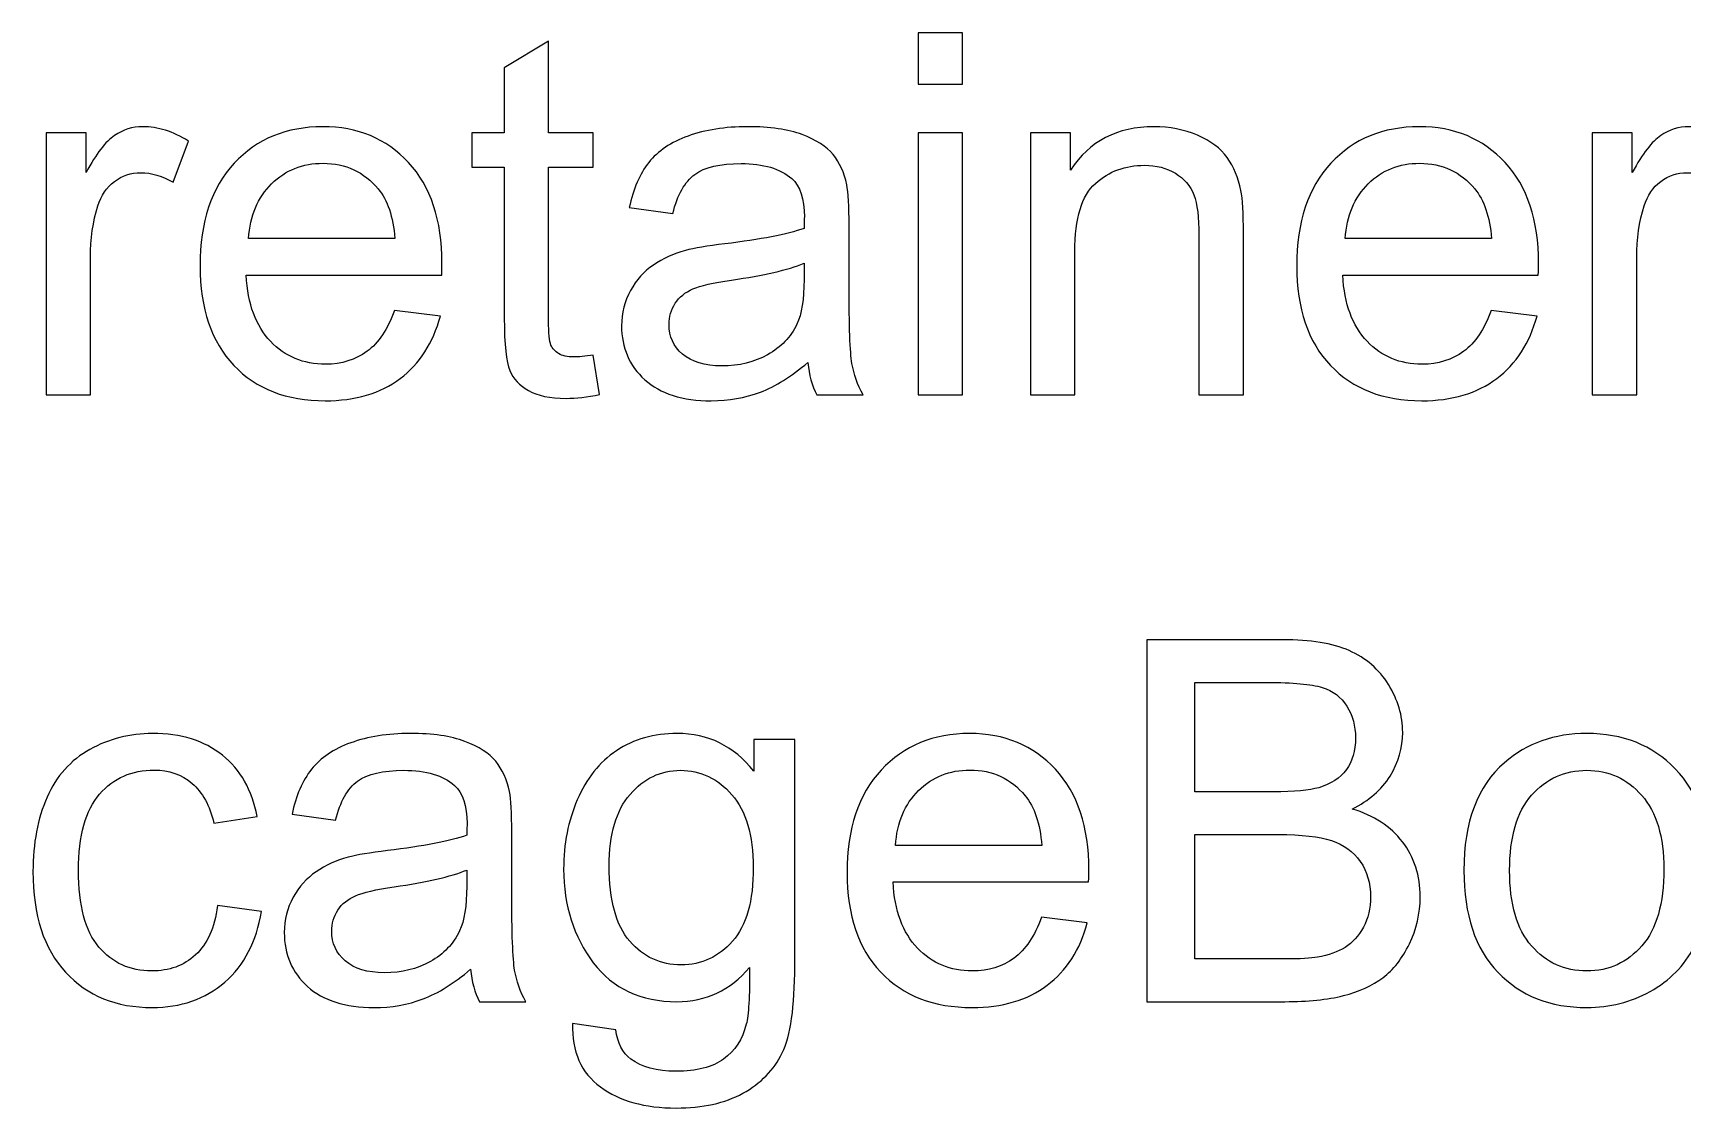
# Model space of a CAD drawing. Header units: centimetres. Extents: x -233 to -82, y 123 to 153.
# Drawn here: x -169.543 to -168.393, y 146.522 to 147.272 of the extents above; entities that cross this region are included whole.
import ezdxf

# ---------------------------------------------------------------- set-up
doc = ezdxf.new("R2010")
doc.units = ezdxf.units.CM
doc.header["$MEASUREMENT"] = 0
doc.layers.add('layer 1', color=7, linetype='Continuous')

msp = doc.modelspace()

# ---------------------------------------------------------------- linework, layer by layer
at = {"layer": 'layer 1'}
for points, knots in [([(-168.9258, 147.23618), (-168.9258, 147.23618), (-168.9258, 147.27178), (-168.9258, 147.27178), (-168.9258, 147.27178), (-168.9258, 147.27178), (-168.8948, 147.27178), (-168.8948, 147.27178), (-168.8948, 147.27178), (-168.8948, 147.27178), (-168.8948, 147.23618), (-168.8948, 147.23618), (-168.8948, 147.23618), (-168.8948, 147.23618), (-168.9258, 147.23618), (-168.9258, 147.23618)], [0, 0, 0, 0, 0.2, 0.2, 0.2, 0.2, 0.4, 0.4, 0.4, 0.4, 0.6, 0.6, 0.6, 0.6, 1, 1, 1, 1]), ([(-169.1524, 147.04698), (-169.1524, 147.04698), (-169.148, 147.01958), (-169.148, 147.01958), (-169.148, 147.01958), (-169.1567, 147.01778), (-169.1645, 147.01688), (-169.1714, 147.01688), (-169.1714, 147.01688), (-169.1827, 147.01688), (-169.1914, 147.01868), (-169.1976, 147.02228), (-169.1976, 147.02228), (-169.2038, 147.02578), (-169.2082, 147.03048), (-169.2107, 147.03628), (-169.2107, 147.03628), (-169.2132, 147.04208), (-169.2145, 147.05428), (-169.2145, 147.07288), (-169.2145, 147.07288), (-169.2145, 147.07288), (-169.2145, 147.17808), (-169.2145, 147.17808), (-169.2145, 147.17808), (-169.2145, 147.17808), (-169.2372, 147.17808), (-169.2372, 147.17808), (-169.2372, 147.17808), (-169.2372, 147.17808), (-169.2372, 147.20218), (-169.2372, 147.20218), (-169.2372, 147.20218), (-169.2372, 147.20218), (-169.2145, 147.20218), (-169.2145, 147.20218), (-169.2145, 147.20218), (-169.2145, 147.20218), (-169.2145, 147.24748), (-169.2145, 147.24748), (-169.2145, 147.24748), (-169.2145, 147.24748), (-169.1836, 147.26608), (-169.1836, 147.26608), (-169.1836, 147.26608), (-169.1836, 147.26608), (-169.1836, 147.20218), (-169.1836, 147.20218), (-169.1836, 147.20218), (-169.1836, 147.20218), (-169.1524, 147.20218), (-169.1524, 147.20218), (-169.1524, 147.20218), (-169.1524, 147.20218), (-169.1524, 147.17808), (-169.1524, 147.17808), (-169.1524, 147.17808), (-169.1524, 147.17808), (-169.1836, 147.17808), (-169.1836, 147.17808), (-169.1836, 147.17808), (-169.1836, 147.17808), (-169.1836, 147.07108), (-169.1836, 147.07108), (-169.1836, 147.07108), (-169.1836, 147.06228), (-169.1831, 147.05658), (-169.182, 147.05408), (-169.182, 147.05408), (-169.1809, 147.05158), (-169.1791, 147.04958), (-169.1766, 147.04808), (-169.1766, 147.04808), (-169.1741, 147.04658), (-169.1706, 147.04578), (-169.1661, 147.04578), (-169.1661, 147.04578), (-169.1626, 147.04578), (-169.1581, 147.04618), (-169.1524, 147.04698)], [0, 0, 0, 0, 0.047619, 0.047619, 0.047619, 0.047619, 0.0952381, 0.0952381, 0.0952381, 0.0952381, 0.1428571, 0.1428571, 0.1428571, 0.1428571, 0.1904762, 0.1904762, 0.1904762, 0.1904762, 0.2380952, 0.2380952, 0.2380952, 0.2380952, 0.2857143, 0.2857143, 0.2857143, 0.2857143, 0.3333333, 0.3333333, 0.3333333, 0.3333333, 0.3809524, 0.3809524, 0.3809524, 0.3809524, 0.4285714, 0.4285714, 0.4285714, 0.4285714, 0.4761905, 0.4761905, 0.4761905, 0.4761905, 0.5238095, 0.5238095, 0.5238095, 0.5238095, 0.5714286, 0.5714286, 0.5714286, 0.5714286, 0.6190476, 0.6190476, 0.6190476, 0.6190476, 0.6666667, 0.6666667, 0.6666667, 0.6666667, 0.7142857, 0.7142857, 0.7142857, 0.7142857, 0.7619048, 0.7619048, 0.7619048, 0.7619048, 0.8095238, 0.8095238, 0.8095238, 0.8095238, 0.8571429, 0.8571429, 0.8571429, 0.8571429, 0.9047619, 0.9047619, 0.9047619, 0.9047619, 1, 1, 1, 1]), ([(-169.5342, 147.01928), (-169.5342, 147.01928), (-169.5342, 147.20218), (-169.5342, 147.20218), (-169.5342, 147.20218), (-169.5342, 147.20218), (-169.5063, 147.20218), (-169.5063, 147.20218), (-169.5063, 147.20218), (-169.5063, 147.20218), (-169.5063, 147.17448), (-169.5063, 147.17448), (-169.5063, 147.17448), (-169.4992, 147.18748), (-169.4926, 147.19608), (-169.4865, 147.20018), (-169.4865, 147.20018), (-169.4805, 147.20428), (-169.4739, 147.20638), (-169.4667, 147.20638), (-169.4667, 147.20638), (-169.4562, 147.20638), (-169.4456, 147.20308), (-169.4348, 147.19638), (-169.4348, 147.19638), (-169.4348, 147.19638), (-169.4455, 147.16758), (-169.4455, 147.16758), (-169.4455, 147.16758), (-169.453, 147.17208), (-169.4606, 147.17428), (-169.4682, 147.17428), (-169.4682, 147.17428), (-169.475, 147.17428), (-169.4811, 147.17228), (-169.4865, 147.16818), (-169.4865, 147.16818), (-169.4919, 147.16408), (-169.4957, 147.15848), (-169.498, 147.15118), (-169.498, 147.15118), (-169.5015, 147.14018), (-169.5032, 147.12818), (-169.5032, 147.11508), (-169.5032, 147.11508), (-169.5032, 147.11508), (-169.5032, 147.01928), (-169.5032, 147.01928), (-169.5032, 147.01928), (-169.5032, 147.01928), (-169.5342, 147.01928), (-169.5342, 147.01928)], [0, 0, 0, 0, 0.0714286, 0.0714286, 0.0714286, 0.0714286, 0.1428571, 0.1428571, 0.1428571, 0.1428571, 0.2142857, 0.2142857, 0.2142857, 0.2142857, 0.2857143, 0.2857143, 0.2857143, 0.2857143, 0.3571429, 0.3571429, 0.3571429, 0.3571429, 0.4285714, 0.4285714, 0.4285714, 0.4285714, 0.5, 0.5, 0.5, 0.5, 0.5714286, 0.5714286, 0.5714286, 0.5714286, 0.6428571, 0.6428571, 0.6428571, 0.6428571, 0.7142857, 0.7142857, 0.7142857, 0.7142857, 0.7857143, 0.7857143, 0.7857143, 0.7857143, 0.8571429, 0.8571429, 0.8571429, 0.8571429, 1, 1, 1, 1]), ([(-169.2911, 147.07818), (-169.2911, 147.07818), (-169.2591, 147.07418), (-169.2591, 147.07418), (-169.2591, 147.07418), (-169.2642, 147.05548), (-169.2735, 147.04098), (-169.2872, 147.03068), (-169.2872, 147.03068), (-169.3009, 147.02038), (-169.3183, 147.01518), (-169.3395, 147.01518), (-169.3395, 147.01518), (-169.3663, 147.01518), (-169.3875, 147.02338), (-169.4032, 147.03988), (-169.4032, 147.03988), (-169.4189, 147.05638), (-169.4267, 147.07948), (-169.4267, 147.10918), (-169.4267, 147.10918), (-169.4267, 147.13998), (-169.4188, 147.16388), (-169.4029, 147.18088), (-169.4029, 147.18088), (-169.387, 147.19788), (-169.3665, 147.20638), (-169.3412, 147.20638), (-169.3412, 147.20638), (-169.3168, 147.20638), (-169.2968, 147.19808), (-169.2813, 147.18138), (-169.2813, 147.18138), (-169.2658, 147.16468), (-169.258, 147.14128), (-169.258, 147.11108), (-169.258, 147.11108), (-169.258, 147.10928), (-169.2581, 147.10648), (-169.2582, 147.10278), (-169.2582, 147.10278), (-169.2582, 147.10278), (-169.3946, 147.10278), (-169.3946, 147.10278), (-169.3946, 147.10278), (-169.3935, 147.08268), (-169.3878, 147.06738), (-169.3776, 147.05668), (-169.3776, 147.05668), (-169.3674, 147.04598), (-169.3546, 147.04068), (-169.3393, 147.04068), (-169.3393, 147.04068), (-169.328, 147.04068), (-169.3183, 147.04368), (-169.3102, 147.04968), (-169.3102, 147.04968), (-169.3022, 147.05558), (-169.2958, 147.06508), (-169.2911, 147.07818)], [0, 0, 0, 0, 0.0625, 0.0625, 0.0625, 0.0625, 0.125, 0.125, 0.125, 0.125, 0.1875, 0.1875, 0.1875, 0.1875, 0.25, 0.25, 0.25, 0.25, 0.3125, 0.3125, 0.3125, 0.3125, 0.375, 0.375, 0.375, 0.375, 0.4375, 0.4375, 0.4375, 0.4375, 0.5, 0.5, 0.5, 0.5, 0.5625, 0.5625, 0.5625, 0.5625, 0.625, 0.625, 0.625, 0.625, 0.6875, 0.6875, 0.6875, 0.6875, 0.75, 0.75, 0.75, 0.75, 0.8125, 0.8125, 0.8125, 0.8125, 0.875, 0.875, 0.875, 0.875, 1, 1, 1, 1]), ([(-169.0028, 147.04188), (-169.0143, 147.03208), (-169.0253, 147.02518), (-169.0359, 147.02118), (-169.0359, 147.02118), (-169.0466, 147.01718), (-169.058, 147.01518), (-169.0701, 147.01518), (-169.0701, 147.01518), (-169.0902, 147.01518), (-169.1057, 147.02008), (-169.1165, 147.02988), (-169.1165, 147.02988), (-169.1273, 147.03968), (-169.1327, 147.05218), (-169.1327, 147.06748), (-169.1327, 147.06748), (-169.1327, 147.07648), (-169.1306, 147.08468), (-169.1265, 147.09208), (-169.1265, 147.09208), (-169.1224, 147.09948), (-169.1171, 147.10538), (-169.1105, 147.10988), (-169.1105, 147.10988), (-169.1039, 147.11438), (-169.0965, 147.11778), (-169.0882, 147.12008), (-169.0882, 147.12008), (-169.0821, 147.12168), (-169.073, 147.12318), (-169.0607, 147.12468), (-169.0607, 147.12468), (-169.0356, 147.12768), (-169.0172, 147.13128), (-169.0054, 147.13538), (-169.0054, 147.13538), (-169.0053, 147.13968), (-169.0052, 147.14238), (-169.0052, 147.14348), (-169.0052, 147.14348), (-169.0052, 147.15608), (-169.0081, 147.16498), (-169.014, 147.17018), (-169.014, 147.17018), (-169.0219, 147.17718), (-169.0337, 147.18068), (-169.0493, 147.18068), (-169.0493, 147.18068), (-169.0639, 147.18068), (-169.0747, 147.17818), (-169.0816, 147.17308), (-169.0816, 147.17308), (-169.0885, 147.16798), (-169.0937, 147.15888), (-169.097, 147.14588), (-169.097, 147.14588), (-169.097, 147.14588), (-169.1273, 147.14998), (-169.1273, 147.14998), (-169.1273, 147.14998), (-169.1246, 147.16298), (-169.12, 147.17348), (-169.1137, 147.18148), (-169.1137, 147.18148), (-169.1074, 147.18938), (-169.0982, 147.19558), (-169.0863, 147.19988), (-169.0863, 147.19988), (-169.0744, 147.20418), (-169.0605, 147.20638), (-169.0448, 147.20638), (-169.0448, 147.20638), (-169.0292, 147.20638), (-169.0165, 147.20458), (-169.0067, 147.20088), (-169.0067, 147.20088), (-168.997, 147.19718), (-168.9898, 147.19248), (-168.9852, 147.18698), (-168.9852, 147.18698), (-168.9806, 147.18138), (-168.9774, 147.17438), (-168.9756, 147.16588), (-168.9756, 147.16588), (-168.9745, 147.16058), (-168.974, 147.15108), (-168.974, 147.13728), (-168.974, 147.13728), (-168.974, 147.13728), (-168.974, 147.09598), (-168.974, 147.09598), (-168.974, 147.09598), (-168.974, 147.06708), (-168.9733, 147.04888), (-168.972, 147.04128), (-168.972, 147.04128), (-168.9707, 147.03358), (-168.9681, 147.02628), (-168.9642, 147.01928), (-168.9642, 147.01928), (-168.9642, 147.01928), (-168.9966, 147.01928), (-168.9966, 147.01928), (-168.9966, 147.01928), (-168.9998, 147.02568), (-169.0019, 147.03318), (-169.0028, 147.04188)], [0, 0, 0, 0, 0.0357143, 0.0357143, 0.0357143, 0.0357143, 0.0714286, 0.0714286, 0.0714286, 0.0714286, 0.1071429, 0.1071429, 0.1071429, 0.1071429, 0.1428571, 0.1428571, 0.1428571, 0.1428571, 0.1785714, 0.1785714, 0.1785714, 0.1785714, 0.2142857, 0.2142857, 0.2142857, 0.2142857, 0.25, 0.25, 0.25, 0.25, 0.2857143, 0.2857143, 0.2857143, 0.2857143, 0.3214286, 0.3214286, 0.3214286, 0.3214286, 0.3571429, 0.3571429, 0.3571429, 0.3571429, 0.3928571, 0.3928571, 0.3928571, 0.3928571, 0.4285714, 0.4285714, 0.4285714, 0.4285714, 0.4642857, 0.4642857, 0.4642857, 0.4642857, 0.5, 0.5, 0.5, 0.5, 0.5357143, 0.5357143, 0.5357143, 0.5357143, 0.5714286, 0.5714286, 0.5714286, 0.5714286, 0.6071429, 0.6071429, 0.6071429, 0.6071429, 0.6428571, 0.6428571, 0.6428571, 0.6428571, 0.6785714, 0.6785714, 0.6785714, 0.6785714, 0.7142857, 0.7142857, 0.7142857, 0.7142857, 0.75, 0.75, 0.75, 0.75, 0.7857143, 0.7857143, 0.7857143, 0.7857143, 0.8214286, 0.8214286, 0.8214286, 0.8214286, 0.8571429, 0.8571429, 0.8571429, 0.8571429, 0.8928571, 0.8928571, 0.8928571, 0.8928571, 0.9285714, 0.9285714, 0.9285714, 0.9285714, 1, 1, 1, 1]), ([(-168.9258, 147.01928), (-168.9258, 147.01928), (-168.9258, 147.20218), (-168.9258, 147.20218), (-168.9258, 147.20218), (-168.9258, 147.20218), (-168.8948, 147.20218), (-168.8948, 147.20218), (-168.8948, 147.20218), (-168.8948, 147.20218), (-168.8948, 147.01928), (-168.8948, 147.01928), (-168.8948, 147.01928), (-168.8948, 147.01928), (-168.9258, 147.01928), (-168.9258, 147.01928)], [0, 0, 0, 0, 0.2, 0.2, 0.2, 0.2, 0.4, 0.4, 0.4, 0.4, 0.6, 0.6, 0.6, 0.6, 1, 1, 1, 1]), ([(-168.8475, 147.01928), (-168.8475, 147.01928), (-168.8475, 147.20218), (-168.8475, 147.20218), (-168.8475, 147.20218), (-168.8475, 147.20218), (-168.8196, 147.20218), (-168.8196, 147.20218), (-168.8196, 147.20218), (-168.8196, 147.20218), (-168.8196, 147.17618), (-168.8196, 147.17618), (-168.8196, 147.17618), (-168.8062, 147.19628), (-168.7868, 147.20638), (-168.7614, 147.20638), (-168.7614, 147.20638), (-168.7504, 147.20638), (-168.7403, 147.20438), (-168.731, 147.20048), (-168.731, 147.20048), (-168.7217, 147.19648), (-168.7148, 147.19128), (-168.7102, 147.18488), (-168.7102, 147.18488), (-168.7057, 147.17838), (-168.7025, 147.17078), (-168.7006, 147.16188), (-168.7006, 147.16188), (-168.6995, 147.15618), (-168.6989, 147.14608), (-168.6989, 147.13178), (-168.6989, 147.13178), (-168.6989, 147.13178), (-168.6989, 147.01928), (-168.6989, 147.01928), (-168.6989, 147.01928), (-168.6989, 147.01928), (-168.7299, 147.01928), (-168.7299, 147.01928), (-168.7299, 147.01928), (-168.7299, 147.01928), (-168.7299, 147.13058), (-168.7299, 147.13058), (-168.7299, 147.13058), (-168.7299, 147.14318), (-168.7311, 147.15258), (-168.7335, 147.15888), (-168.7335, 147.15888), (-168.7359, 147.16518), (-168.7402, 147.17018), (-168.7463, 147.17388), (-168.7463, 147.17388), (-168.7525, 147.17758), (-168.7597, 147.17948), (-168.768, 147.17948), (-168.768, 147.17948), (-168.7812, 147.17948), (-168.7926, 147.17528), (-168.8021, 147.16688), (-168.8021, 147.16688), (-168.8117, 147.15848), (-168.8165, 147.14258), (-168.8165, 147.11918), (-168.8165, 147.11918), (-168.8165, 147.11918), (-168.8165, 147.01928), (-168.8165, 147.01928), (-168.8165, 147.01928), (-168.8165, 147.01928), (-168.8475, 147.01928), (-168.8475, 147.01928)], [0, 0, 0, 0, 0.0526316, 0.0526316, 0.0526316, 0.0526316, 0.1052632, 0.1052632, 0.1052632, 0.1052632, 0.1578947, 0.1578947, 0.1578947, 0.1578947, 0.2105263, 0.2105263, 0.2105263, 0.2105263, 0.2631579, 0.2631579, 0.2631579, 0.2631579, 0.3157895, 0.3157895, 0.3157895, 0.3157895, 0.3684211, 0.3684211, 0.3684211, 0.3684211, 0.4210526, 0.4210526, 0.4210526, 0.4210526, 0.4736842, 0.4736842, 0.4736842, 0.4736842, 0.5263158, 0.5263158, 0.5263158, 0.5263158, 0.5789474, 0.5789474, 0.5789474, 0.5789474, 0.6315789, 0.6315789, 0.6315789, 0.6315789, 0.6842105, 0.6842105, 0.6842105, 0.6842105, 0.7368421, 0.7368421, 0.7368421, 0.7368421, 0.7894737, 0.7894737, 0.7894737, 0.7894737, 0.8421053, 0.8421053, 0.8421053, 0.8421053, 0.8947368, 0.8947368, 0.8947368, 0.8947368, 1, 1, 1, 1]), ([(-168.5261, 147.07818), (-168.5261, 147.07818), (-168.4941, 147.07418), (-168.4941, 147.07418), (-168.4941, 147.07418), (-168.4992, 147.05548), (-168.5085, 147.04098), (-168.5222, 147.03068), (-168.5222, 147.03068), (-168.5359, 147.02038), (-168.5533, 147.01518), (-168.5745, 147.01518), (-168.5745, 147.01518), (-168.6013, 147.01518), (-168.6225, 147.02338), (-168.6382, 147.03988), (-168.6382, 147.03988), (-168.6539, 147.05638), (-168.6617, 147.07948), (-168.6617, 147.10918), (-168.6617, 147.10918), (-168.6617, 147.13998), (-168.6538, 147.16388), (-168.6379, 147.18088), (-168.6379, 147.18088), (-168.622, 147.19788), (-168.6015, 147.20638), (-168.5762, 147.20638), (-168.5762, 147.20638), (-168.5518, 147.20638), (-168.5318, 147.19808), (-168.5163, 147.18138), (-168.5163, 147.18138), (-168.5008, 147.16468), (-168.493, 147.14128), (-168.493, 147.11108), (-168.493, 147.11108), (-168.493, 147.10928), (-168.4931, 147.10648), (-168.4932, 147.10278), (-168.4932, 147.10278), (-168.4932, 147.10278), (-168.6296, 147.10278), (-168.6296, 147.10278), (-168.6296, 147.10278), (-168.6285, 147.08268), (-168.6228, 147.06738), (-168.6126, 147.05668), (-168.6126, 147.05668), (-168.6024, 147.04598), (-168.5896, 147.04068), (-168.5743, 147.04068), (-168.5743, 147.04068), (-168.563, 147.04068), (-168.5533, 147.04368), (-168.5452, 147.04968), (-168.5452, 147.04968), (-168.5372, 147.05558), (-168.5308, 147.06508), (-168.5261, 147.07818)], [0, 0, 0, 0, 0.0625, 0.0625, 0.0625, 0.0625, 0.125, 0.125, 0.125, 0.125, 0.1875, 0.1875, 0.1875, 0.1875, 0.25, 0.25, 0.25, 0.25, 0.3125, 0.3125, 0.3125, 0.3125, 0.375, 0.375, 0.375, 0.375, 0.4375, 0.4375, 0.4375, 0.4375, 0.5, 0.5, 0.5, 0.5, 0.5625, 0.5625, 0.5625, 0.5625, 0.625, 0.625, 0.625, 0.625, 0.6875, 0.6875, 0.6875, 0.6875, 0.75, 0.75, 0.75, 0.75, 0.8125, 0.8125, 0.8125, 0.8125, 0.875, 0.875, 0.875, 0.875, 1, 1, 1, 1]), ([(-168.4555, 147.01928), (-168.4555, 147.01928), (-168.4555, 147.20218), (-168.4555, 147.20218), (-168.4555, 147.20218), (-168.4555, 147.20218), (-168.4276, 147.20218), (-168.4276, 147.20218), (-168.4276, 147.20218), (-168.4276, 147.20218), (-168.4276, 147.17448), (-168.4276, 147.17448), (-168.4276, 147.17448), (-168.4205, 147.18748), (-168.4139, 147.19608), (-168.4078, 147.20018), (-168.4078, 147.20018), (-168.4018, 147.20428), (-168.3952, 147.20638), (-168.388, 147.20638), (-168.388, 147.20638), (-168.3775, 147.20638), (-168.3669, 147.20308), (-168.3561, 147.19638), (-168.3561, 147.19638), (-168.3561, 147.19638), (-168.3668, 147.16758), (-168.3668, 147.16758), (-168.3668, 147.16758), (-168.3743, 147.17208), (-168.3819, 147.17428), (-168.3895, 147.17428), (-168.3895, 147.17428), (-168.3963, 147.17428), (-168.4024, 147.17228), (-168.4078, 147.16818), (-168.4078, 147.16818), (-168.4132, 147.16408), (-168.417, 147.15848), (-168.4193, 147.15118), (-168.4193, 147.15118), (-168.4228, 147.14018), (-168.4245, 147.12818), (-168.4245, 147.11508), (-168.4245, 147.11508), (-168.4245, 147.11508), (-168.4245, 147.01928), (-168.4245, 147.01928), (-168.4245, 147.01928), (-168.4245, 147.01928), (-168.4555, 147.01928), (-168.4555, 147.01928)], [0, 0, 0, 0, 0.0714286, 0.0714286, 0.0714286, 0.0714286, 0.1428571, 0.1428571, 0.1428571, 0.1428571, 0.2142857, 0.2142857, 0.2142857, 0.2142857, 0.2857143, 0.2857143, 0.2857143, 0.2857143, 0.3571429, 0.3571429, 0.3571429, 0.3571429, 0.4285714, 0.4285714, 0.4285714, 0.4285714, 0.5, 0.5, 0.5, 0.5, 0.5714286, 0.5714286, 0.5714286, 0.5714286, 0.6428571, 0.6428571, 0.6428571, 0.6428571, 0.7142857, 0.7142857, 0.7142857, 0.7142857, 0.7857143, 0.7857143, 0.7857143, 0.7857143, 0.8571429, 0.8571429, 0.8571429, 0.8571429, 1, 1, 1, 1]), ([(-169.3929, 147.12828), (-169.3929, 147.12828), (-169.2908, 147.12828), (-169.2908, 147.12828), (-169.2908, 147.12828), (-169.2921, 147.14368), (-169.296, 147.15528), (-169.3025, 147.16298), (-169.3025, 147.16298), (-169.3124, 147.17488), (-169.3252, 147.18088), (-169.3409, 147.18088), (-169.3409, 147.18088), (-169.3552, 147.18088), (-169.3671, 147.17608), (-169.3768, 147.16658), (-169.3768, 147.16658), (-169.3865, 147.15708), (-169.3919, 147.14428), (-169.3929, 147.12828)], [0, 0, 0, 0, 0.1666667, 0.1666667, 0.1666667, 0.1666667, 0.3333333, 0.3333333, 0.3333333, 0.3333333, 0.5, 0.5, 0.5, 0.5, 0.6666667, 0.6666667, 0.6666667, 0.6666667, 1, 1, 1, 1]), ([(-168.6279, 147.12828), (-168.6279, 147.12828), (-168.5258, 147.12828), (-168.5258, 147.12828), (-168.5258, 147.12828), (-168.5271, 147.14368), (-168.531, 147.15528), (-168.5375, 147.16298), (-168.5375, 147.16298), (-168.5474, 147.17488), (-168.5602, 147.18088), (-168.5759, 147.18088), (-168.5759, 147.18088), (-168.5902, 147.18088), (-168.6021, 147.17608), (-168.6118, 147.16658), (-168.6118, 147.16658), (-168.6215, 147.15708), (-168.6269, 147.14428), (-168.6279, 147.12828)], [0, 0, 0, 0, 0.1666667, 0.1666667, 0.1666667, 0.1666667, 0.3333333, 0.3333333, 0.3333333, 0.3333333, 0.5, 0.5, 0.5, 0.5, 0.6666667, 0.6666667, 0.6666667, 0.6666667, 1, 1, 1, 1]), ([(-169.0054, 147.11108), (-169.0166, 147.10648), (-169.0335, 147.10258), (-169.056, 147.09938), (-169.056, 147.09938), (-169.0687, 147.09748), (-169.0777, 147.09548), (-169.083, 147.09318), (-169.083, 147.09318), (-169.0883, 147.09088), (-169.0924, 147.08758), (-169.0953, 147.08318), (-169.0953, 147.08318), (-169.0982, 147.07868), (-169.0996, 147.07378), (-169.0996, 147.06838), (-169.0996, 147.06838), (-169.0996, 147.06008), (-169.0965, 147.05328), (-169.0902, 147.04778), (-169.0902, 147.04778), (-169.0839, 147.04228), (-169.0748, 147.03948), (-169.0627, 147.03948), (-169.0627, 147.03948), (-169.0508, 147.03948), (-169.0401, 147.04208), (-169.0308, 147.04728), (-169.0308, 147.04728), (-169.0215, 147.05248), (-169.0147, 147.05958), (-169.0104, 147.06868), (-169.0104, 147.06868), (-169.0071, 147.07568), (-169.0054, 147.08598), (-169.0054, 147.09968), (-169.0054, 147.09968), (-169.0054, 147.09968), (-169.0054, 147.11108), (-169.0054, 147.11108)], [0, 0, 0, 0, 0.0909091, 0.0909091, 0.0909091, 0.0909091, 0.1818182, 0.1818182, 0.1818182, 0.1818182, 0.2727273, 0.2727273, 0.2727273, 0.2727273, 0.3636364, 0.3636364, 0.3636364, 0.3636364, 0.4545455, 0.4545455, 0.4545455, 0.4545455, 0.5454545, 0.5454545, 0.5454545, 0.5454545, 0.6363636, 0.6363636, 0.6363636, 0.6363636, 0.7272727, 0.7272727, 0.7272727, 0.7272727, 0.8181818, 0.8181818, 0.8181818, 0.8181818, 1, 1, 1, 1]), ([(-168.7663, 146.59595), (-168.7663, 146.59595), (-168.7663, 146.84845), (-168.7663, 146.84845), (-168.7663, 146.84845), (-168.7663, 146.84845), (-168.6715, 146.84845), (-168.6715, 146.84845), (-168.6715, 146.84845), (-168.6522, 146.84845), (-168.6368, 146.84595), (-168.6251, 146.84085), (-168.6251, 146.84085), (-168.6134, 146.83575), (-168.6043, 146.82785), (-168.5977, 146.81725), (-168.5977, 146.81725), (-168.5911, 146.80655), (-168.5878, 146.79545), (-168.5878, 146.78385), (-168.5878, 146.78385), (-168.5878, 146.77305), (-168.5907, 146.76285), (-168.5966, 146.75335), (-168.5966, 146.75335), (-168.6025, 146.74385), (-168.6113, 146.73615), (-168.6231, 146.73035), (-168.6231, 146.73035), (-168.6078, 146.72585), (-168.5961, 146.71815), (-168.5879, 146.70745), (-168.5879, 146.70745), (-168.5797, 146.69665), (-168.5756, 146.68385), (-168.5756, 146.66915), (-168.5756, 146.66915), (-168.5756, 146.65735), (-168.5781, 146.64635), (-168.5831, 146.63625), (-168.5831, 146.63625), (-168.5881, 146.62605), (-168.5943, 146.61815), (-168.6016, 146.61265), (-168.6016, 146.61265), (-168.6089, 146.60715), (-168.6181, 146.60295), (-168.6292, 146.60015), (-168.6292, 146.60015), (-168.6403, 146.59735), (-168.6539, 146.59595), (-168.67, 146.59595), (-168.67, 146.59595), (-168.67, 146.59595), (-168.7663, 146.59595), (-168.7663, 146.59595)], [0, 0, 0, 0, 0.0666667, 0.0666667, 0.0666667, 0.0666667, 0.1333333, 0.1333333, 0.1333333, 0.1333333, 0.2, 0.2, 0.2, 0.2, 0.2666667, 0.2666667, 0.2666667, 0.2666667, 0.3333333, 0.3333333, 0.3333333, 0.3333333, 0.4, 0.4, 0.4, 0.4, 0.4666667, 0.4666667, 0.4666667, 0.4666667, 0.5333333, 0.5333333, 0.5333333, 0.5333333, 0.6, 0.6, 0.6, 0.6, 0.6666667, 0.6666667, 0.6666667, 0.6666667, 0.7333333, 0.7333333, 0.7333333, 0.7333333, 0.8, 0.8, 0.8, 0.8, 0.8666667, 0.8666667, 0.8666667, 0.8666667, 1, 1, 1, 1]), ([(-168.7328, 146.74235), (-168.7328, 146.74235), (-168.6782, 146.74235), (-168.6782, 146.74235), (-168.6782, 146.74235), (-168.6634, 146.74235), (-168.6528, 146.74335), (-168.6464, 146.74525), (-168.6464, 146.74525), (-168.6379, 146.74775), (-168.6314, 146.75195), (-168.6271, 146.75785), (-168.6271, 146.75785), (-168.6228, 146.76375), (-168.6207, 146.77105), (-168.6207, 146.77995), (-168.6207, 146.77995), (-168.6207, 146.78825), (-168.6227, 146.79565), (-168.6267, 146.80205), (-168.6267, 146.80205), (-168.6308, 146.80845), (-168.6365, 146.81285), (-168.644, 146.81515), (-168.644, 146.81515), (-168.6515, 146.81745), (-168.6643, 146.81865), (-168.6824, 146.81865), (-168.6824, 146.81865), (-168.6824, 146.81865), (-168.7328, 146.81865), (-168.7328, 146.81865), (-168.7328, 146.81865), (-168.7328, 146.81865), (-168.7328, 146.74235), (-168.7328, 146.74235)], [0, 0, 0, 0, 0.1, 0.1, 0.1, 0.1, 0.2, 0.2, 0.2, 0.2, 0.3, 0.3, 0.3, 0.3, 0.4, 0.4, 0.4, 0.4, 0.5, 0.5, 0.5, 0.5, 0.6, 0.6, 0.6, 0.6, 0.7, 0.7, 0.7, 0.7, 0.8, 0.8, 0.8, 0.8, 1, 1, 1, 1]), ([(-169.4145, 146.66295), (-169.4145, 146.66295), (-169.384, 146.65895), (-169.384, 146.65895), (-169.384, 146.65895), (-169.3873, 146.63795), (-169.3958, 146.62155), (-169.4095, 146.60965), (-169.4095, 146.60965), (-169.4232, 146.59775), (-169.4401, 146.59185), (-169.4601, 146.59185), (-169.4601, 146.59185), (-169.4852, 146.59185), (-169.5053, 146.60005), (-169.5205, 146.61645), (-169.5205, 146.61645), (-169.5357, 146.63275), (-169.5433, 146.65625), (-169.5433, 146.68675), (-169.5433, 146.68675), (-169.5433, 146.70645), (-169.54, 146.72375), (-169.5335, 146.73855), (-169.5335, 146.73855), (-169.527, 146.75335), (-169.517, 146.76445), (-169.5036, 146.77195), (-169.5036, 146.77195), (-169.4902, 146.77935), (-169.4756, 146.78305), (-169.4599, 146.78305), (-169.4599, 146.78305), (-169.44, 146.78305), (-169.4238, 146.77805), (-169.4112, 146.76795), (-169.4112, 146.76795), (-169.3986, 146.75785), (-169.3905, 146.74365), (-169.3869, 146.72515), (-169.3869, 146.72515), (-169.3869, 146.72515), (-169.4171, 146.72045), (-169.4171, 146.72045), (-169.4171, 146.72045), (-169.42, 146.73275), (-169.425, 146.74205), (-169.4323, 146.74825), (-169.4323, 146.74825), (-169.4396, 146.75445), (-169.4484, 146.75755), (-169.4587, 146.75755), (-169.4587, 146.75755), (-169.4744, 146.75755), (-169.4871, 146.75195), (-169.4968, 146.74075), (-169.4968, 146.74075), (-169.5066, 146.72955), (-169.5115, 146.71185), (-169.5115, 146.68755), (-169.5115, 146.68755), (-169.5115, 146.66305), (-169.5068, 146.64515), (-169.4973, 146.63405), (-169.4973, 146.63405), (-169.4879, 146.62295), (-169.4756, 146.61735), (-169.4605, 146.61735), (-169.4605, 146.61735), (-169.4483, 146.61735), (-169.4381, 146.62105), (-169.4299, 146.62855), (-169.4299, 146.62855), (-169.4218, 146.63605), (-169.4166, 146.64745), (-169.4145, 146.66295)], [0, 0, 0, 0, 0.05, 0.05, 0.05, 0.05, 0.1, 0.1, 0.1, 0.1, 0.15, 0.15, 0.15, 0.15, 0.2, 0.2, 0.2, 0.2, 0.25, 0.25, 0.25, 0.25, 0.3, 0.3, 0.3, 0.3, 0.35, 0.35, 0.35, 0.35, 0.4, 0.4, 0.4, 0.4, 0.45, 0.45, 0.45, 0.45, 0.5, 0.5, 0.5, 0.5, 0.55, 0.55, 0.55, 0.55, 0.6, 0.6, 0.6, 0.6, 0.65, 0.65, 0.65, 0.65, 0.7, 0.7, 0.7, 0.7, 0.75, 0.75, 0.75, 0.75, 0.8, 0.8, 0.8, 0.8, 0.85, 0.85, 0.85, 0.85, 0.9, 0.9, 0.9, 0.9, 1, 1, 1, 1]), ([(-169.2381, 146.61855), (-169.2496, 146.60875), (-169.2606, 146.60185), (-169.2712, 146.59785), (-169.2712, 146.59785), (-169.2819, 146.59385), (-169.2933, 146.59185), (-169.3054, 146.59185), (-169.3054, 146.59185), (-169.3255, 146.59185), (-169.341, 146.59675), (-169.3518, 146.60655), (-169.3518, 146.60655), (-169.3626, 146.61635), (-169.368, 146.62885), (-169.368, 146.64415), (-169.368, 146.64415), (-169.368, 146.65315), (-169.3659, 146.66135), (-169.3618, 146.66875), (-169.3618, 146.66875), (-169.3577, 146.67615), (-169.3524, 146.68205), (-169.3458, 146.68655), (-169.3458, 146.68655), (-169.3392, 146.69105), (-169.3318, 146.69445), (-169.3235, 146.69675), (-169.3235, 146.69675), (-169.3174, 146.69835), (-169.3083, 146.69985), (-169.296, 146.70135), (-169.296, 146.70135), (-169.2709, 146.70435), (-169.2525, 146.70795), (-169.2407, 146.71205), (-169.2407, 146.71205), (-169.2406, 146.71635), (-169.2405, 146.71905), (-169.2405, 146.72015), (-169.2405, 146.72015), (-169.2405, 146.73275), (-169.2434, 146.74165), (-169.2493, 146.74685), (-169.2493, 146.74685), (-169.2572, 146.75385), (-169.269, 146.75735), (-169.2846, 146.75735), (-169.2846, 146.75735), (-169.2992, 146.75735), (-169.31, 146.75485), (-169.3169, 146.74975), (-169.3169, 146.74975), (-169.3238, 146.74465), (-169.329, 146.73555), (-169.3323, 146.72255), (-169.3323, 146.72255), (-169.3323, 146.72255), (-169.3626, 146.72665), (-169.3626, 146.72665), (-169.3626, 146.72665), (-169.3599, 146.73965), (-169.3553, 146.75015), (-169.349, 146.75815), (-169.349, 146.75815), (-169.3427, 146.76605), (-169.3335, 146.77225), (-169.3216, 146.77655), (-169.3216, 146.77655), (-169.3097, 146.78085), (-169.2958, 146.78305), (-169.2801, 146.78305), (-169.2801, 146.78305), (-169.2645, 146.78305), (-169.2518, 146.78125), (-169.242, 146.77755), (-169.242, 146.77755), (-169.2323, 146.77385), (-169.2251, 146.76915), (-169.2205, 146.76365), (-169.2205, 146.76365), (-169.2159, 146.75805), (-169.2127, 146.75105), (-169.2109, 146.74255), (-169.2109, 146.74255), (-169.2098, 146.73725), (-169.2093, 146.72775), (-169.2093, 146.71395), (-169.2093, 146.71395), (-169.2093, 146.71395), (-169.2093, 146.67265), (-169.2093, 146.67265), (-169.2093, 146.67265), (-169.2093, 146.64375), (-169.2086, 146.62555), (-169.2073, 146.61795), (-169.2073, 146.61795), (-169.206, 146.61025), (-169.2034, 146.60295), (-169.1995, 146.59595), (-169.1995, 146.59595), (-169.1995, 146.59595), (-169.2319, 146.59595), (-169.2319, 146.59595), (-169.2319, 146.59595), (-169.2351, 146.60235), (-169.2372, 146.60985), (-169.2381, 146.61855)], [0, 0, 0, 0, 0.0357143, 0.0357143, 0.0357143, 0.0357143, 0.0714286, 0.0714286, 0.0714286, 0.0714286, 0.1071429, 0.1071429, 0.1071429, 0.1071429, 0.1428571, 0.1428571, 0.1428571, 0.1428571, 0.1785714, 0.1785714, 0.1785714, 0.1785714, 0.2142857, 0.2142857, 0.2142857, 0.2142857, 0.25, 0.25, 0.25, 0.25, 0.2857143, 0.2857143, 0.2857143, 0.2857143, 0.3214286, 0.3214286, 0.3214286, 0.3214286, 0.3571429, 0.3571429, 0.3571429, 0.3571429, 0.3928571, 0.3928571, 0.3928571, 0.3928571, 0.4285714, 0.4285714, 0.4285714, 0.4285714, 0.4642857, 0.4642857, 0.4642857, 0.4642857, 0.5, 0.5, 0.5, 0.5, 0.5357143, 0.5357143, 0.5357143, 0.5357143, 0.5714286, 0.5714286, 0.5714286, 0.5714286, 0.6071429, 0.6071429, 0.6071429, 0.6071429, 0.6428571, 0.6428571, 0.6428571, 0.6428571, 0.6785714, 0.6785714, 0.6785714, 0.6785714, 0.7142857, 0.7142857, 0.7142857, 0.7142857, 0.75, 0.75, 0.75, 0.75, 0.7857143, 0.7857143, 0.7857143, 0.7857143, 0.8214286, 0.8214286, 0.8214286, 0.8214286, 0.8571429, 0.8571429, 0.8571429, 0.8571429, 0.8928571, 0.8928571, 0.8928571, 0.8928571, 0.9285714, 0.9285714, 0.9285714, 0.9285714, 1, 1, 1, 1]), ([(-169.1669, 146.58075), (-169.1669, 146.58075), (-169.1368, 146.57635), (-169.1368, 146.57635), (-169.1368, 146.57635), (-169.1355, 146.56705), (-169.132, 146.56025), (-169.1263, 146.55595), (-169.1263, 146.55595), (-169.1186, 146.55025), (-169.1081, 146.54735), (-169.0948, 146.54735), (-169.0948, 146.54735), (-169.0804, 146.54735), (-169.0693, 146.55025), (-169.0615, 146.55595), (-169.0615, 146.55595), (-169.0537, 146.56165), (-169.0484, 146.56975), (-169.0457, 146.58015), (-169.0457, 146.58015), (-169.0441, 146.58645), (-169.0433, 146.59965), (-169.0434, 146.61985), (-169.0434, 146.61985), (-169.0569, 146.60395), (-169.0738, 146.59595), (-169.0941, 146.59595), (-169.0941, 146.59595), (-169.1192, 146.59595), (-169.1387, 146.60505), (-169.1524, 146.62315), (-169.1524, 146.62315), (-169.1662, 146.64125), (-169.1731, 146.66305), (-169.1731, 146.68845), (-169.1731, 146.68845), (-169.1731, 146.70595), (-169.1699, 146.72205), (-169.1636, 146.73685), (-169.1636, 146.73685), (-169.1573, 146.75155), (-169.1482, 146.76295), (-169.1362, 146.77105), (-169.1362, 146.77105), (-169.1242, 146.77905), (-169.1101, 146.78305), (-169.0939, 146.78305), (-169.0939, 146.78305), (-169.0723, 146.78305), (-169.0545, 146.77435), (-169.0405, 146.75685), (-169.0405, 146.75685), (-169.0405, 146.75685), (-169.0405, 146.77885), (-169.0405, 146.77885), (-169.0405, 146.77885), (-169.0405, 146.77885), (-169.0119, 146.77885), (-169.0119, 146.77885), (-169.0119, 146.77885), (-169.0119, 146.77885), (-169.0119, 146.62075), (-169.0119, 146.62075), (-169.0119, 146.62075), (-169.0119, 146.59225), (-169.0148, 146.57205), (-169.0206, 146.56015), (-169.0206, 146.56015), (-169.0264, 146.54825), (-169.0356, 146.53895), (-169.0481, 146.53205), (-169.0481, 146.53205), (-169.0607, 146.52515), (-169.0762, 146.52175), (-169.0946, 146.52175), (-169.0946, 146.52175), (-169.1164, 146.52175), (-169.134, 146.52665), (-169.1474, 146.53645), (-169.1474, 146.53645), (-169.1609, 146.54625), (-169.1674, 146.56105), (-169.1669, 146.58075)], [0, 0, 0, 0, 0.0454545, 0.0454545, 0.0454545, 0.0454545, 0.0909091, 0.0909091, 0.0909091, 0.0909091, 0.1363636, 0.1363636, 0.1363636, 0.1363636, 0.1818182, 0.1818182, 0.1818182, 0.1818182, 0.2272727, 0.2272727, 0.2272727, 0.2272727, 0.2727273, 0.2727273, 0.2727273, 0.2727273, 0.3181818, 0.3181818, 0.3181818, 0.3181818, 0.3636364, 0.3636364, 0.3636364, 0.3636364, 0.4090909, 0.4090909, 0.4090909, 0.4090909, 0.4545455, 0.4545455, 0.4545455, 0.4545455, 0.5, 0.5, 0.5, 0.5, 0.5454545, 0.5454545, 0.5454545, 0.5454545, 0.5909091, 0.5909091, 0.5909091, 0.5909091, 0.6363636, 0.6363636, 0.6363636, 0.6363636, 0.6818182, 0.6818182, 0.6818182, 0.6818182, 0.7272727, 0.7272727, 0.7272727, 0.7272727, 0.7727273, 0.7727273, 0.7727273, 0.7727273, 0.8181818, 0.8181818, 0.8181818, 0.8181818, 0.8636364, 0.8636364, 0.8636364, 0.8636364, 0.9090909, 0.9090909, 0.9090909, 0.9090909, 1, 1, 1, 1]), ([(-168.8398, 146.65485), (-168.8398, 146.65485), (-168.8078, 146.65085), (-168.8078, 146.65085), (-168.8078, 146.65085), (-168.8129, 146.63215), (-168.8222, 146.61765), (-168.8359, 146.60735), (-168.8359, 146.60735), (-168.8496, 146.59705), (-168.867, 146.59185), (-168.8882, 146.59185), (-168.8882, 146.59185), (-168.915, 146.59185), (-168.9362, 146.60005), (-168.9519, 146.61655), (-168.9519, 146.61655), (-168.9676, 146.63305), (-168.9754, 146.65615), (-168.9754, 146.68585), (-168.9754, 146.68585), (-168.9754, 146.71665), (-168.9675, 146.74055), (-168.9516, 146.75755), (-168.9516, 146.75755), (-168.9357, 146.77455), (-168.9152, 146.78305), (-168.8899, 146.78305), (-168.8899, 146.78305), (-168.8655, 146.78305), (-168.8455, 146.77475), (-168.83, 146.75805), (-168.83, 146.75805), (-168.8145, 146.74135), (-168.8067, 146.71795), (-168.8067, 146.68775), (-168.8067, 146.68775), (-168.8067, 146.68595), (-168.8068, 146.68315), (-168.8069, 146.67945), (-168.8069, 146.67945), (-168.8069, 146.67945), (-168.9433, 146.67945), (-168.9433, 146.67945), (-168.9433, 146.67945), (-168.9422, 146.65935), (-168.9365, 146.64405), (-168.9263, 146.63335), (-168.9263, 146.63335), (-168.9161, 146.62265), (-168.9033, 146.61735), (-168.888, 146.61735), (-168.888, 146.61735), (-168.8767, 146.61735), (-168.867, 146.62035), (-168.8589, 146.62635), (-168.8589, 146.62635), (-168.8509, 146.63225), (-168.8445, 146.64175), (-168.8398, 146.65485)], [0, 0, 0, 0, 0.0625, 0.0625, 0.0625, 0.0625, 0.125, 0.125, 0.125, 0.125, 0.1875, 0.1875, 0.1875, 0.1875, 0.25, 0.25, 0.25, 0.25, 0.3125, 0.3125, 0.3125, 0.3125, 0.375, 0.375, 0.375, 0.375, 0.4375, 0.4375, 0.4375, 0.4375, 0.5, 0.5, 0.5, 0.5, 0.5625, 0.5625, 0.5625, 0.5625, 0.625, 0.625, 0.625, 0.625, 0.6875, 0.6875, 0.6875, 0.6875, 0.75, 0.75, 0.75, 0.75, 0.8125, 0.8125, 0.8125, 0.8125, 0.875, 0.875, 0.875, 0.875, 1, 1, 1, 1]), ([(-168.5451, 146.68745), (-168.5451, 146.72135), (-168.5357, 146.74635), (-168.5168, 146.76265), (-168.5168, 146.76265), (-168.5011, 146.77625), (-168.4819, 146.78305), (-168.4593, 146.78305), (-168.4593, 146.78305), (-168.4342, 146.78305), (-168.4136, 146.77485), (-168.3976, 146.75835), (-168.3976, 146.75835), (-168.3817, 146.74185), (-168.3737, 146.71905), (-168.3737, 146.69005), (-168.3737, 146.69005), (-168.3737, 146.66645), (-168.3772, 146.64795), (-168.3843, 146.63445), (-168.3843, 146.63445), (-168.3914, 146.62095), (-168.4016, 146.61055), (-168.4151, 146.60305), (-168.4151, 146.60305), (-168.4286, 146.59555), (-168.4434, 146.59185), (-168.4593, 146.59185), (-168.4593, 146.59185), (-168.4849, 146.59185), (-168.5056, 146.60005), (-168.5214, 146.61645), (-168.5214, 146.61645), (-168.5372, 146.63285), (-168.5451, 146.65655), (-168.5451, 146.68745)], [0, 0, 0, 0, 0.1, 0.1, 0.1, 0.1, 0.2, 0.2, 0.2, 0.2, 0.3, 0.3, 0.3, 0.3, 0.4, 0.4, 0.4, 0.4, 0.5, 0.5, 0.5, 0.5, 0.6, 0.6, 0.6, 0.6, 0.7, 0.7, 0.7, 0.7, 0.8, 0.8, 0.8, 0.8, 1, 1, 1, 1]), ([(-169.1413, 146.69065), (-169.1413, 146.66665), (-169.1365, 146.64915), (-169.127, 146.63815), (-169.127, 146.63815), (-169.1175, 146.62715), (-169.1055, 146.62165), (-169.0911, 146.62165), (-169.0911, 146.62165), (-169.0769, 146.62165), (-169.065, 146.62715), (-169.0553, 146.63815), (-169.0553, 146.63815), (-169.0456, 146.64905), (-169.0408, 146.66625), (-169.0408, 146.68965), (-169.0408, 146.68965), (-169.0408, 146.71205), (-169.0458, 146.72895), (-169.0557, 146.74035), (-169.0557, 146.74035), (-169.0656, 146.75165), (-169.0776, 146.75735), (-169.0917, 146.75735), (-169.0917, 146.75735), (-169.1054, 146.75735), (-169.1171, 146.75175), (-169.1268, 146.74055), (-169.1268, 146.74055), (-169.1365, 146.72935), (-169.1413, 146.71275), (-169.1413, 146.69065)], [0, 0, 0, 0, 0.1111111, 0.1111111, 0.1111111, 0.1111111, 0.2222222, 0.2222222, 0.2222222, 0.2222222, 0.3333333, 0.3333333, 0.3333333, 0.3333333, 0.4444444, 0.4444444, 0.4444444, 0.4444444, 0.5555556, 0.5555556, 0.5555556, 0.5555556, 0.6666667, 0.6666667, 0.6666667, 0.6666667, 0.7777778, 0.7777778, 0.7777778, 0.7777778, 1, 1, 1, 1]), ([(-168.9416, 146.70495), (-168.9416, 146.70495), (-168.8395, 146.70495), (-168.8395, 146.70495), (-168.8395, 146.70495), (-168.8408, 146.72035), (-168.8447, 146.73195), (-168.8512, 146.73965), (-168.8512, 146.73965), (-168.8611, 146.75155), (-168.8739, 146.75755), (-168.8896, 146.75755), (-168.8896, 146.75755), (-168.9039, 146.75755), (-168.9158, 146.75275), (-168.9255, 146.74325), (-168.9255, 146.74325), (-168.9352, 146.73375), (-168.9406, 146.72095), (-168.9416, 146.70495)], [0, 0, 0, 0, 0.1666667, 0.1666667, 0.1666667, 0.1666667, 0.3333333, 0.3333333, 0.3333333, 0.3333333, 0.5, 0.5, 0.5, 0.5, 0.6666667, 0.6666667, 0.6666667, 0.6666667, 1, 1, 1, 1]), ([(-168.5132, 146.68745), (-168.5132, 146.66395), (-168.5081, 146.64645), (-168.4979, 146.63485), (-168.4979, 146.63485), (-168.4877, 146.62315), (-168.4748, 146.61735), (-168.4593, 146.61735), (-168.4593, 146.61735), (-168.4439, 146.61735), (-168.4311, 146.62325), (-168.4209, 146.63495), (-168.4209, 146.63495), (-168.4107, 146.64665), (-168.4056, 146.66445), (-168.4056, 146.68845), (-168.4056, 146.68845), (-168.4056, 146.71105), (-168.4107, 146.72815), (-168.421, 146.73985), (-168.421, 146.73985), (-168.4313, 146.75155), (-168.444, 146.75735), (-168.4593, 146.75735), (-168.4593, 146.75735), (-168.4748, 146.75735), (-168.4877, 146.75155), (-168.4979, 146.73995), (-168.4979, 146.73995), (-168.5081, 146.72835), (-168.5132, 146.71085), (-168.5132, 146.68745)], [0, 0, 0, 0, 0.1111111, 0.1111111, 0.1111111, 0.1111111, 0.2222222, 0.2222222, 0.2222222, 0.2222222, 0.3333333, 0.3333333, 0.3333333, 0.3333333, 0.4444444, 0.4444444, 0.4444444, 0.4444444, 0.5555556, 0.5555556, 0.5555556, 0.5555556, 0.6666667, 0.6666667, 0.6666667, 0.6666667, 0.7777778, 0.7777778, 0.7777778, 0.7777778, 1, 1, 1, 1]), ([(-168.7328, 146.62575), (-168.7328, 146.62575), (-168.67, 146.62575), (-168.67, 146.62575), (-168.67, 146.62575), (-168.6592, 146.62575), (-168.6516, 146.62615), (-168.6472, 146.62695), (-168.6472, 146.62695), (-168.6395, 146.62835), (-168.6331, 146.63065), (-168.6279, 146.63385), (-168.6279, 146.63385), (-168.6228, 146.63705), (-168.6185, 146.64175), (-168.6152, 146.64795), (-168.6152, 146.64795), (-168.6119, 146.65405), (-168.6102, 146.66115), (-168.6102, 146.66915), (-168.6102, 146.66915), (-168.6102, 146.67855), (-168.6126, 146.68675), (-168.6174, 146.69375), (-168.6174, 146.69375), (-168.6223, 146.70065), (-168.629, 146.70555), (-168.6375, 146.70835), (-168.6375, 146.70835), (-168.646, 146.71115), (-168.6583, 146.71255), (-168.6744, 146.71255), (-168.6744, 146.71255), (-168.6744, 146.71255), (-168.7328, 146.71255), (-168.7328, 146.71255), (-168.7328, 146.71255), (-168.7328, 146.71255), (-168.7328, 146.62575), (-168.7328, 146.62575)], [0, 0, 0, 0, 0.0909091, 0.0909091, 0.0909091, 0.0909091, 0.1818182, 0.1818182, 0.1818182, 0.1818182, 0.2727273, 0.2727273, 0.2727273, 0.2727273, 0.3636364, 0.3636364, 0.3636364, 0.3636364, 0.4545455, 0.4545455, 0.4545455, 0.4545455, 0.5454545, 0.5454545, 0.5454545, 0.5454545, 0.6363636, 0.6363636, 0.6363636, 0.6363636, 0.7272727, 0.7272727, 0.7272727, 0.7272727, 0.8181818, 0.8181818, 0.8181818, 0.8181818, 1, 1, 1, 1]), ([(-169.2407, 146.68775), (-169.2519, 146.68315), (-169.2688, 146.67925), (-169.2913, 146.67605), (-169.2913, 146.67605), (-169.304, 146.67415), (-169.313, 146.67215), (-169.3183, 146.66985), (-169.3183, 146.66985), (-169.3236, 146.66755), (-169.3277, 146.66425), (-169.3306, 146.65985), (-169.3306, 146.65985), (-169.3335, 146.65535), (-169.3349, 146.65045), (-169.3349, 146.64505), (-169.3349, 146.64505), (-169.3349, 146.63675), (-169.3318, 146.62995), (-169.3255, 146.62445), (-169.3255, 146.62445), (-169.3192, 146.61895), (-169.3101, 146.61615), (-169.298, 146.61615), (-169.298, 146.61615), (-169.2861, 146.61615), (-169.2754, 146.61875), (-169.2661, 146.62395), (-169.2661, 146.62395), (-169.2568, 146.62915), (-169.25, 146.63625), (-169.2457, 146.64535), (-169.2457, 146.64535), (-169.2424, 146.65235), (-169.2407, 146.66265), (-169.2407, 146.67635), (-169.2407, 146.67635), (-169.2407, 146.67635), (-169.2407, 146.68775), (-169.2407, 146.68775)], [0, 0, 0, 0, 0.0909091, 0.0909091, 0.0909091, 0.0909091, 0.1818182, 0.1818182, 0.1818182, 0.1818182, 0.2727273, 0.2727273, 0.2727273, 0.2727273, 0.3636364, 0.3636364, 0.3636364, 0.3636364, 0.4545455, 0.4545455, 0.4545455, 0.4545455, 0.5454545, 0.5454545, 0.5454545, 0.5454545, 0.6363636, 0.6363636, 0.6363636, 0.6363636, 0.7272727, 0.7272727, 0.7272727, 0.7272727, 0.8181818, 0.8181818, 0.8181818, 0.8181818, 1, 1, 1, 1])]:
    msp.add_open_spline(points, degree=3, knots=knots, dxfattribs=at)

doc.saveas('drawing.dxf')
